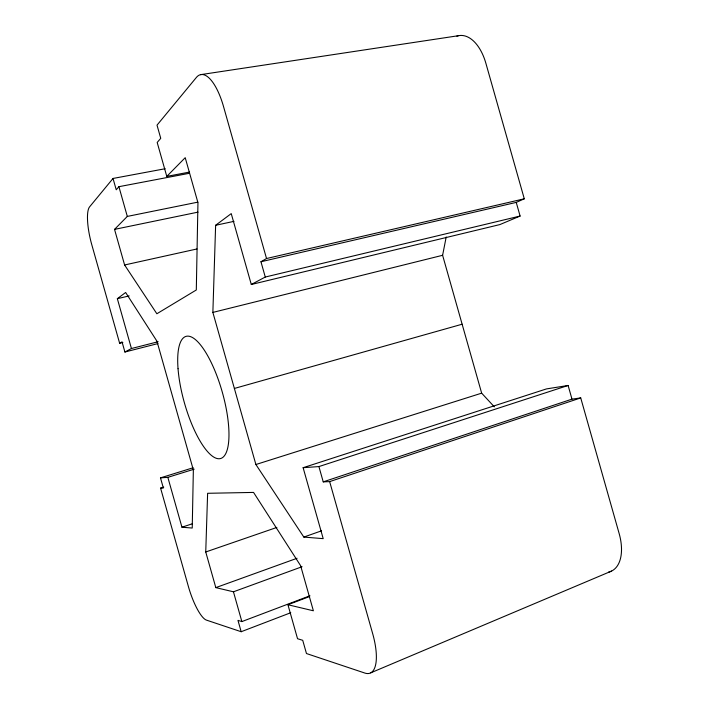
<?xml version="1.0" encoding="UTF-8"?>
<svg xmlns="http://www.w3.org/2000/svg" width="709" height="709" viewBox="0 0 709 709"><rect width="100%" height="100%" fill="white"/><g stroke="black" fill="none" stroke-linecap="round" stroke-linejoin="round"><path stroke-width="1.06" d="M608.535 572.136A42.859 24.053 64.8 0 0 619.143 533.514L580.724 397.917L571.986 399.14L568.113 385.474L546.471 388.913L303.124 467.701L323.198 538.645L303.824 537.076L255.887 464.519L212.868 312.412L215.625 225.276L231.24 213.613L251.296 284.495L499.907 224.576L520.105 216.05L516.232 202.393L524.288 198.804L485.904 63.367A42.832 24.009 83.7 0 0 456.862 36.141M302.096 566.713L233.447 591.802L215.811 587.619L205.743 551.974L207.622 493.296L253.556 492.418L300.625 565.702L313.378 610.786L287.934 604.742L297.541 638.72L302.725 640.316L306.465 653.538L364.843 673.054A47.76 17.113 69 0 0 372.642 633.536L329.65 481.615L323.233 481.863L318.908 466.575L303.124 467.701M494.306 406.833L481.659 393.158L442.611 255.293L446.2 236.983M165.188 168.733L113.023 178.455L89.618 206.833A32.614 8.34 76.6 0 0 91.78 244.702L119.635 343.253L122.852 342.447M189.285 173.306L118.908 186.689L116.232 189.782L113.023 178.455M251.296 284.495L265.272 277.033L260.956 261.754L266.531 258.528L223.601 106.802A47.733 17.078 79.5 0 0 196.349 77.485L157.017 125.138L160.748 138.344L157.185 142.456L166.783 176.39L185.217 157.69L197.953 202.703L196.304 289.981L156.857 313.759L124.607 264.98L114.539 229.379L127.31 216.422L197.838 202.145M119.635 343.253L122.037 341.871L124.908 352.018L131.431 348.527L117.34 298.684L125.635 292.489L156.928 341.162L193.353 469.978L192.228 528.045L181.947 527.221L167.847 477.343L160.482 477.866L163.354 488.014L160.58 488.12L188.461 586.751A32.632 8.348 71.8 0 0 206.434 620.109L241.175 631.719L290.761 612.727M370.718 672.841L611.539 571.082M241.175 631.719L237.967 620.375L241.866 621.58L309.93 595.782M287.934 604.742L309.638 596.508M215.811 587.619L297.08 558.267M303.824 537.076L321.531 530.828M205.743 551.974L276.873 527.425M329.65 481.615L580.724 397.917M181.947 527.221L192.423 523.738M323.233 481.863L571.986 399.14M318.908 466.575L568.113 385.474M255.887 464.519L481.659 393.158M160.58 488.12L163.752 487.127M160.482 477.866L193.105 467.772M167.847 477.343L194.195 469.172M234.378 388.452L462.135 324.217M131.431 348.527L158.16 341.72M124.908 352.018L157.992 343.564M212.868 312.412L442.611 255.293M265.272 277.033L520.105 216.05M117.34 298.684L129.171 295.919M260.956 261.754L516.232 202.393M266.531 258.528L524.288 198.804M124.607 264.98L196.969 248.965M215.625 225.276L233.988 221.359M114.539 229.379L198.024 212.133M166.783 176.39L189.578 172.065M200.514 74.667L458.475 35.707M118.908 186.689L127.31 216.422M233.447 591.802L241.866 621.58M178.039 368.707A63.473 19.684 74.2 0 0 219.551 458.714A63.473 19.684 74.2 0 0 212.337 364.878A63.473 19.684 74.2 0 0 178.039 368.707"/></g></svg>
